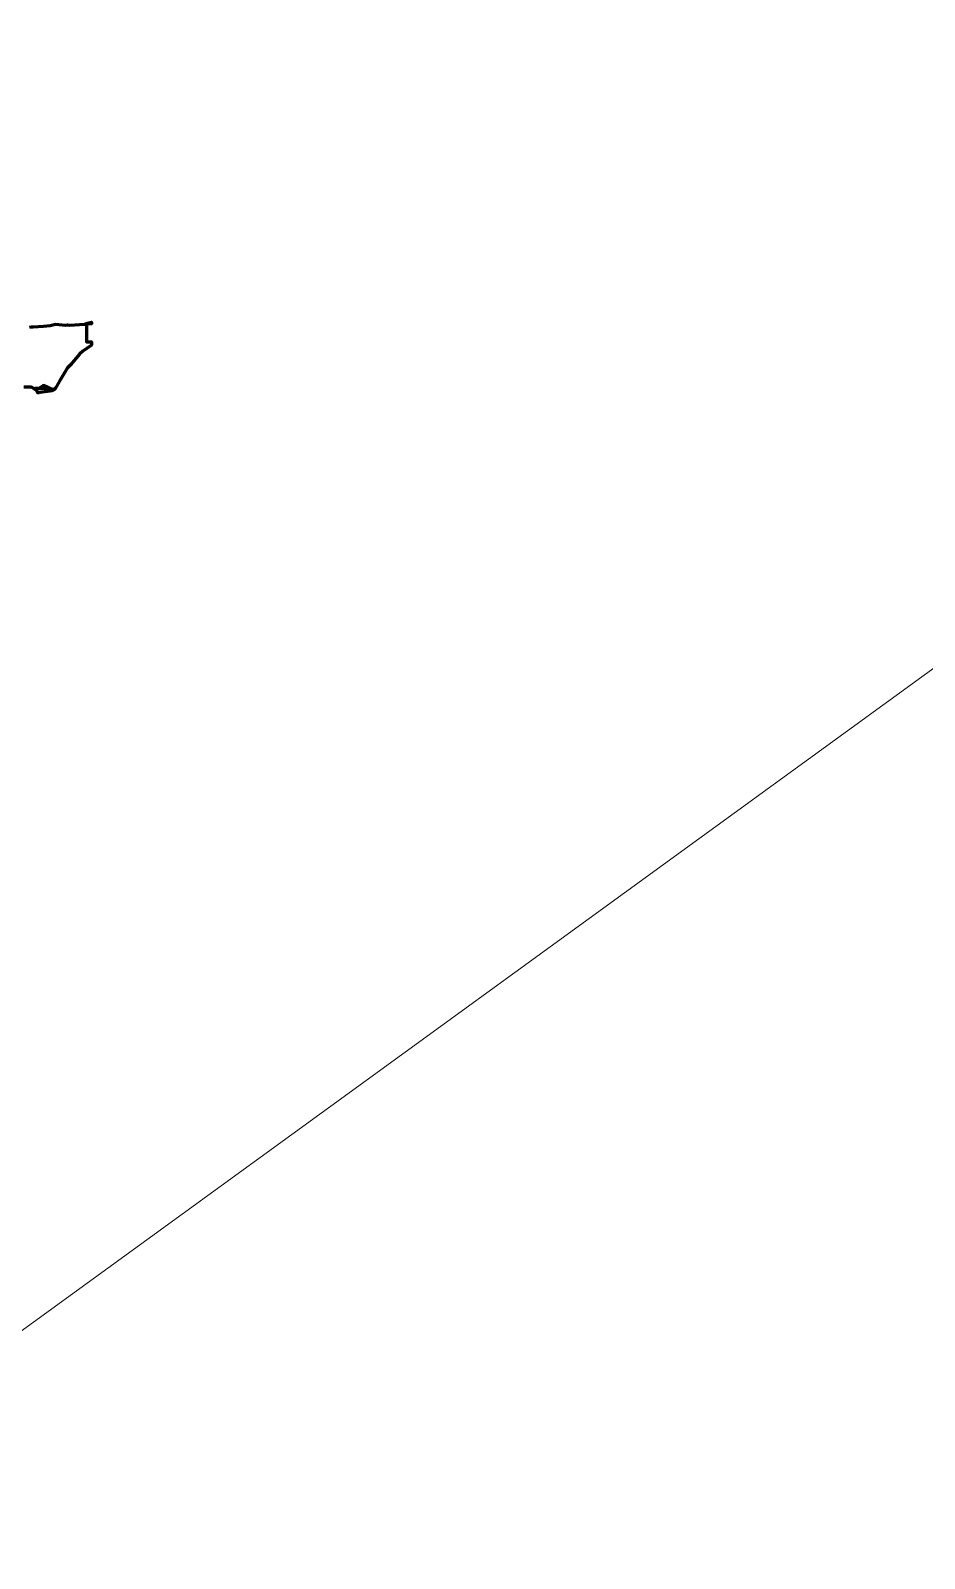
# Model space of a CAD drawing. Header units: millimetres. Extents: x -11105 to 6250, y -8045 to 7046.
# Drawn here: x -3300.5 to -3151.3, y -864 to -608.8 of the extents above; entities that cross this region are included whole.
import ezdxf

# ---------------------------------------------------------------- set-up
doc = ezdxf.new("R2010")
doc.units = ezdxf.units.MM
for name, color, linetype in [('_Сеть_', 1, 'Continuous'), ('C_____20241011082109748007_БДШ-1_5_3_-260_ЮЗРТ_tridb_ОР_10_18', 1, 'Continuous'), ('C_____20241011082117105355_БДШ-1_7_3_-280_ЮЗРТ_С_ОБР_tridb_ОР_03_19', 1, 'Continuous')]:
    doc.layers.add(name, color=color, linetype=linetype)

msp = doc.modelspace()

# ---------------------------------------------------------------- linework, layer by layer
at = {"layer": '_Сеть_', "color": 251, "linetype": 'Continuous', "lineweight": 13, "ltscale": 0.09, "true_color": 0x42495b}
msp.add_lwpolyline([(-9341.48, -5213.85), (4192.82, 4619.39)], dxfattribs=at)
at = {"layer": 'C_____20241011082109748007_БДШ-1_5_3_-260_ЮЗРТ_tridb_ОР_10_18', "color": 18, "linetype": 'Continuous', "lineweight": 60, "ltscale": 0.09, "true_color": 0x000000}
msp.add_lwpolyline([(-3300.71, -658.33), (-3300.38, -658.31), (-3300.27, -658.31), (-3300.22, -658.3), (-3300.12, -658.3), (-3298.38, -658.19), (-3297.28, -658.04), (-3296.38, -657.87), (-3294.72, -658), (-3294.38, -657.93), (-3293.97, -658.01), (-3292.38, -657.89), (-3291.5, -657.82), (-3291.01, -657.69), (-3290.38, -657.52), (-3290.38, -657.79), (-3291.02, -657.79), (-3291.18, -657.79), (-3291.18, -658.89), (-3291.18, -659.5), (-3291.18, -659.71), (-3291.18, -659.77), (-3291.18, -659.78), (-3291.18, -660.03), (-3291.18, -660.06), (-3291.18, -660.29), (-3291.18, -660.35), (-3291.18, -660.54), (-3291.18, -660.61), (-3291.18, -660.79), (-3290.91, -660.79), (-3290.38, -660.79), (-3290.38, -660.9), (-3290.38, -660.95), (-3290.38, -661.37), (-3291.82, -662.38), (-3292.38, -662.87), (-3293.87, -664.64), (-3294.38, -665.15), (-3295.73, -667.35), (-3296.38, -668.55), (-3296.72, -668.84), (-3298.38, -668.06), (-3299.6, -668.84), (-3300.38, -668.36), (-3301.67, -668.35)], dxfattribs=at)
at = {"layer": 'C_____20241011082117105355_БДШ-1_7_3_-280_ЮЗРТ_С_ОБР_tridb_ОР_03_19', "color": 18, "linetype": 'Continuous', "lineweight": 60, "ltscale": 0.09, "true_color": 0x000000}
msp.add_lwpolyline([(-3299.13, -669.29), (-3299.3, -669.3), (-3299.77, -668.54), (-3299.72, -668.54), (-3299.15, -668.55), (-3298.67, -668.55), (-3296.94, -668.73), (-3296.82, -668.68), (-3296.94, -669), (-3298.98, -669.27), (-3299.13, -669.29)], dxfattribs=at)

doc.saveas('drawing.dxf')
